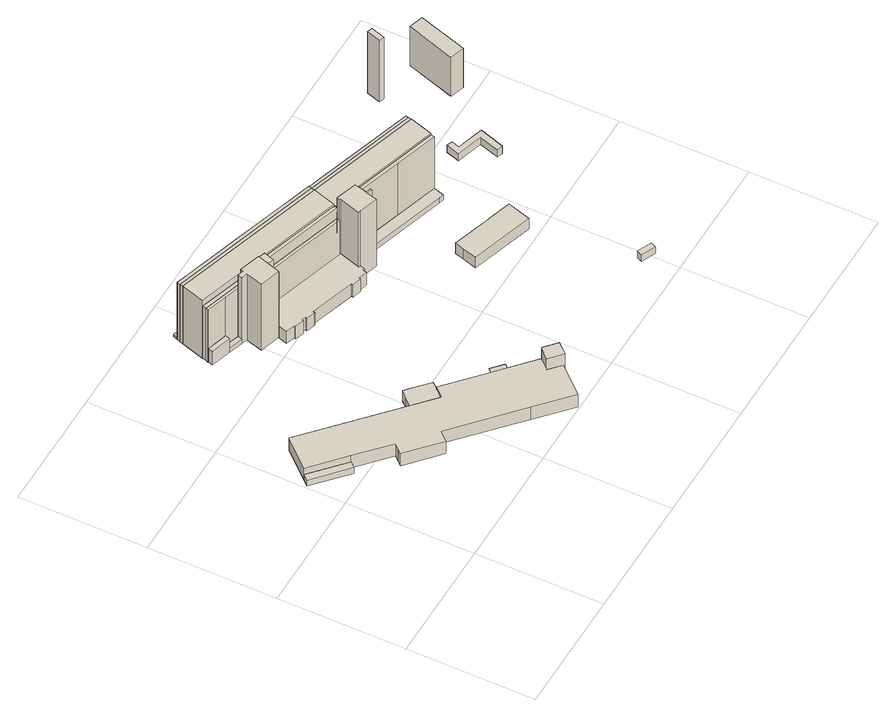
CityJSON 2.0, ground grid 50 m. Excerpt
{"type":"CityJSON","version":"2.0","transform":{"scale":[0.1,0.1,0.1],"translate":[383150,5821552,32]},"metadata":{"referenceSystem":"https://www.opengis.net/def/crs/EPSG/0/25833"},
"CityObjects":{
"building1":{"type":"Building","attributes":{"Gemeindeschluessel":"11000005","BezugspunktDach":"2200","function":"51009_1610","measuredHeight":3,"storeysAboveGround":0},"address":[{"country":"Germany","locality":"Berlin"}],"geometry":[{"type":"Solid","lod":"1","boundaries":[[[[0,1,2,3]],[[4,5,6,7]],[[4,7,3,2]],[[5,4,2,1]],[[6,5,1,0]],[[7,6,0,3]]]]}]},
"building2":{"type":"Building","attributes":{"Gemeindeschluessel":"11000005","function":"31001_2142"},"address":[{"country":"Germany","locality":"Berlin","thoroughfareNumber":"57","thoroughfareName":"Nonnendamm"}],"children":["building2-1","building2-2"]},
"building2-1":{"type":"BuildingPart","attributes":{"BezugspunktDach":"2200","measuredHeight":12.15,"storeysAboveGround":3},"parents":["building2"],"geometry":[{"type":"MultiSurface","lod":"1","boundaries":[[[8,9,10,11,12]],[[13,14,15,16,17]],[[18,19,17,13,17,12,11]],[[14,13,11,10]],[[15,14,10,9]],[[16,15,9,8]],[[19,20,21,22,23,17,24,17,16,8,12]],[[13,17,19,18]],[[24,17,23,20,19]],[[23,22,21,20]]]}]},
"building2-2":{"type":"BuildingPart","attributes":{"BezugspunktDach":"2200","measuredHeight":6.17,"storeysAboveGround":3},"parents":["building2"],"geometry":[{"type":"Solid","lod":"1","boundaries":[[[[25,26,27,28,29,30,31,32,21,20,19,18,33,34,35,36,37,38,39]],[[40,41,42,43,44,45,13,17,23,22,46,47,48,49,50,51,52,53,54]],[[40,54,39,38]],[[41,40,38,37]],[[42,41,37,36]],[[43,42,36,35]],[[44,43,35,34]],[[45,44,34,33]],[[13,45,33,18]],[[46,22,21,32]],[[47,46,32,31]],[[48,47,31,30]],[[49,48,30,29]],[[50,49,29,28]],[[51,50,28,27]],[[52,51,27,26]],[[53,52,26,25]],[[54,53,25,39]],[[17,13,18,19]],[[23,17,19,20]],[[22,23,20,21]]]]}]},
"building3":{"type":"Building","attributes":{"Gemeindeschluessel":"11000005","BezugspunktDach":"2200","function":"51009_1610","measuredHeight":5.21,"storeysAboveGround":0},"address":[{"country":"Germany","locality":"Berlin"}],"geometry":[{"type":"Solid","lod":"1","boundaries":[[[[55,56,57,58,59,60,61]],[[62,63,64,65,66,67,68]],[[62,68,61,60]],[[63,62,60,59]],[[64,63,59,58]],[[65,64,58,57]],[[66,65,57,56]],[[67,66,56,55]],[[68,67,55,61]]]]}]},
"building4":{"type":"Building","attributes":{"Gemeindeschluessel":"11000005","BezugspunktDach":"2200","function":"51009_1610","measuredHeight":2.09,"storeysAboveGround":0},"address":[{"country":"Germany","locality":"Berlin"}],"geometry":[{"type":"Solid","lod":"1","boundaries":[[[[69,70,71,72]],[[73,74,75,76]],[[73,76,72,71]],[[74,73,71,70]],[[75,74,70,69]],[[76,75,69,72]]]]}]},
"building5":{"type":"Building","attributes":{"Gemeindeschluessel":"11000005","BezugspunktDach":"2200","function":"51009_1610","measuredHeight":0.201,"storeysAboveGround":0},"address":[{"country":"Germany","locality":"Berlin"}],"geometry":[{"type":"Solid","lod":"1","boundaries":[[[[77,78,79,80,81,82]],[[83,84,85,86,87,88]],[[83,88,82,81]],[[84,83,81,80]],[[85,84,80,79]],[[86,85,79,78]],[[87,86,78,77]],[[88,87,77,82]]]]}]},
"building6":{"type":"Building","attributes":{"Gemeindeschluessel":"11000005","BezugspunktDach":"2200","function":"51009_1610","measuredHeight":2.43,"storeysAboveGround":0},"address":[{"country":"Germany","locality":"Berlin"}],"geometry":[{"type":"Solid","lod":"1","boundaries":[[[[89,90,91,92,93]],[[94,95,96,97,98]],[[94,98,93,92]],[[95,94,92,91]],[[96,95,91,90]],[[97,96,90,89]],[[98,97,89,93]]]]}]},
"building7":{"type":"Building","attributes":{"Gemeindeschluessel":"11000005","function":"31001_2100"},"address":[{"country":"Germany","locality":"Berlin","thoroughfareNumber":"62 (9)","thoroughfareName":"Siemensdamm"}],"children":["building7-1","building7-2","building7-3","building7-4","building7-5","building7-6","building7-7","building7-8","building7-9","building7-10","building7-11","building7-12","building7-13"]},
"building7-1":{"type":"BuildingPart","attributes":{"BezugspunktDach":"2200","measuredHeight":35.18,"storeysAboveGround":8},"parents":["building7"],"geometry":[{"type":"MultiSurface","lod":"1","boundaries":[[[99,100,101,102,103,104,105,106,107,108]],[[109,110,111,112,113,114,115,116,117,118]],[[109,118,108,107]],[[110,109,119,120,121,122,107,106]],[[123,121,106,105]],[[111,110,120,124]],[[125,126,111,105,104]],[[127,128,104,103]],[[114,113,103,102]],[[115,114,102,101]],[[116,115,101,100]],[[117,116,100,99]],[[118,117,99,108]],[[122,121,120,119]],[[124,120,121,123]],[[112,111,126,125]],[[113,112,128,127]]]}]},
"building7-2":{"type":"BuildingPart","attributes":{"BezugspunktDach":"2200","measuredHeight":23.26,"storeysAboveGround":8},"parents":["building7"],"geometry":[{"type":"MultiSurface","lod":"1","boundaries":[[[129,130,131,132,133,134]],[[135,136,137,138,139,140]],[[138,137,131,130]],[[139,138,130,129]],[[140,139,129,134]],[[135,140,141,134,133]],[[136,135,133,132]],[[137,136,142,132,131]]]}]},
"building7-3":{"type":"BuildingPart","attributes":{"BezugspunktDach":"2200","measuredHeight":32.81,"storeysAboveGround":8},"parents":["building7"],"geometry":[{"type":"MultiSurface","lod":"1","boundaries":[[[143,144,145,128,127]],[[112,135,140,146,113]],[[135,112,128,145]],[[140,134,133,145,144]],[[146,140,144,143]],[[113,146,143,127]],[[127,128,112,113]],[[135,133,134,140]]]}]},
"building7-4":{"type":"BuildingPart","attributes":{"BezugspunktDach":"2200","measuredHeight":29.26,"storeysAboveGround":8},"parents":["building7"],"geometry":[{"type":"MultiSurface","lod":"1","boundaries":[[[147,126,148,149,150,151,152,153]],[[154,155,156,157,136,111,158,159]],[[154,159,153,152]],[[160,161,152,151]],[[156,155,151,150]],[[157,162,163,157,164,165,166,167,150,149]],[[136,168,164,149,148]],[[132,136,148,169,133]],[[170,123,126,147]],[[158,111,171,124,172]],[[173,170,147,153]],[[159,158,172,174]],[[155,154,161,160]],[[164,157,163,165]],[[156,167,166,165,175,163,162]],[[157,176,164,168,136]],[[111,112,125,126,177]],[[136,132,133,135]],[[135,133,169,125,112]],[[172,124,171,123,170]],[[174,172,170,173]]]}]},
"building7-5":{"type":"BuildingPart","attributes":{"BezugspunktDach":"2200","measuredHeight":28.95,"storeysAboveGround":8},"parents":["building7"],"geometry":[{"type":"MultiSurface","lod":"1","boundaries":[[[178,179,180,181,182,183,184,185,186,187,188]],[[189,190,191,192,193,194,195,196,197,198,199]],[[189,199,188,187]],[[190,189,187,186]],[[200,201,186,185]],[[192,191,185,184]],[[202,203,184,183]],[[193,192,204,98]],[[194,193,183,182]],[[195,205,206,194,182,181]],[[196,195,181,180]],[[197,196,180,179]],[[198,197,179,178]],[[207,191,190,201,200]],[[98,204,203,202]],[[194,206,205,195]],[[199,198,208,178,188]]]}]},
"building7-6":{"type":"BuildingPart","attributes":{"BezugspunktDach":"2200","measuredHeight":26.31,"storeysAboveGround":8},"parents":["building7"],"geometry":[{"type":"MultiSurface","lod":"1","boundaries":[[[209,210,122,121,123,211,212]],[[213,124,120,119,214,215,216]],[[213,216,212,211]],[[124,213,211,213,124,123]],[[214,119,122,210]],[[217,218,210,209]],[[216,215,209,212]],[[124,123,121,120]],[[119,120,121,122]],[[215,214,218,217]]]}]},
"building7-7":{"type":"BuildingPart","attributes":{"BezugspunktDach":"2200","measuredHeight":26.29,"storeysAboveGround":8},"parents":["building7"],"geometry":[{"type":"Solid","lod":"1","boundaries":[[[[123,170,173,211]],[[174,172,124,213]],[[174,213,211,173]],[[172,174,173,170]],[[124,172,170,123]],[[213,124,123,211]]]]}]},
"building7-8":{"type":"BuildingPart","attributes":{"BezugspunktDach":"2200","measuredHeight":29,"storeysAboveGround":8},"parents":["building7"],"geometry":[{"type":"MultiSurface","lod":"1","boundaries":[[[160,178,188,161]],[[199,198,155,154]],[[199,154,161,188]],[[155,198,178,160]],[[219,198,199,188,178]],[[154,155,220,160,161]]]}]},
"building7-9":{"type":"BuildingPart","attributes":{"BezugspunktDach":"2200","measuredHeight":31.47,"storeysAboveGround":8},"parents":["building7"],"geometry":[{"type":"MultiSurface","lod":"1","boundaries":[[[221,166,165,164,168]],[[157,163,156,137,136]],[[137,156,166,221]],[[132,131,137,221,168]],[[222,157,136,168,164]],[[163,157,164,165]],[[163,165,166,156,223]],[[224,136,137,131,132]]]}]},
"building7-10":{"type":"BuildingPart","attributes":{"BezugspunktDach":"2200","measuredHeight":7.04,"storeysAboveGround":8},"parents":["building7"],"geometry":[{"type":"Solid","lod":"1","boundaries":[[[[225,218,217,226]],[[215,214,227,228]],[[215,228,226,217]],[[214,215,214,218]],[[227,214,218,225]],[[228,227,225,226]],[[217,218,214,215]]]]}]},
"building7-11":{"type":"BuildingPart","attributes":{"BezugspunktDach":"2200","measuredHeight":0.64,"storeysAboveGround":8},"parents":["building7"],"geometry":[{"type":"MultiSurface","lod":"1","boundaries":[[[205,229,230,206]],[[231,232,195,194]],[[231,194,206,230]],[[232,231,230,229]],[[195,232,229,205]],[[195,205,206,194,233]]]}]},
"building7-12":{"type":"BuildingPart","attributes":{"BezugspunktDach":"2200","measuredHeight":0.56,"storeysAboveGround":8},"parents":["building7"],"geometry":[{"type":"Solid","lod":"1","boundaries":[[[[202,234,235,203]],[[236,94,98,204]],[[236,204,203,235]],[[94,236,235,234]],[[98,94,234,202]],[[204,98,202,203]]]]}]},
"building7-13":{"type":"BuildingPart","attributes":{"BezugspunktDach":"2200","measuredHeight":1.02,"storeysAboveGround":8},"parents":["building7"],"geometry":[{"type":"MultiSurface","lod":"1","boundaries":[[[200,237,238,201]],[[239,240,191,190]],[[239,190,201,238]],[[240,239,238,237]],[[191,240,237,200]],[[190,191,200,191,190,201]]]}]},
"building8":{"type":"Building","attributes":{"Gemeindeschluessel":"11000005","BezugspunktDach":"2200","function":"31001_2142","measuredHeight":6.25,"storeysAboveGround":1},"address":[{"country":"Germany","locality":"Berlin","thoroughfareNumber":"62 (8)","thoroughfareName":"Siemensdamm"}],"geometry":[{"type":"Solid","lod":"1","boundaries":[[[[241,242,243,244,245,246,247,248,249,250,251,252,253,254,255,256,257,258,259,260,261,262,263,264,265,266,267]],[[115,114,113,146,140,139,138,268,269,270,271,272,273,274,275,276,277,278,279,280,281,282,283,284,285,286,287]],[[115,287,267,266]],[[114,115,266,265]],[[113,114,265,264]],[[146,113,264,263]],[[140,146,263,262]],[[139,140,262,261]],[[138,139,261,260]],[[268,138,260,259]],[[269,268,259,258]],[[270,269,258,257]],[[271,270,257,256]],[[272,271,256,255]],[[273,272,255,254]],[[274,273,254,253]],[[275,274,253,252]],[[276,275,252,251]],[[277,276,251,250]],[[278,277,250,249]],[[279,278,249,248]],[[280,279,248,247]],[[281,280,247,246]],[[282,281,246,245]],[[283,282,245,244]],[[284,283,244,243]],[[285,284,243,242]],[[286,285,242,241]],[[287,286,241,267]]]]}]},
"building9":{"type":"Building","attributes":{"Gemeindeschluessel":"11000005","BezugspunktDach":"2200","function":"51009_1610","measuredHeight":4.92,"storeysAboveGround":0},"address":[{"country":"Germany","locality":"Berlin"}],"geometry":[{"type":"Solid","lod":"1","boundaries":[[[[288,289,290,291,292,293]],[[232,294,295,296,196,195]],[[232,195,293,292]],[[294,232,292,291]],[[295,294,291,290]],[[296,295,290,289]],[[196,296,289,288]],[[195,196,288,293]]]]}]},
"building10":{"type":"Building","attributes":{"Gemeindeschluessel":"11000005","BezugspunktDach":"2200","function":"51009_1610","measuredHeight":32.8,"storeysAboveGround":0},"address":[{"country":"Germany","locality":"Berlin"}],"geometry":[{"type":"Solid","lod":"1","boundaries":[[[[297,298,299,300]],[[301,302,303,304]],[[301,304,300,299]],[[302,301,299,298]],[[303,302,298,297]],[[304,303,297,300]]]]}]},
"building11":{"type":"Building","attributes":{"Gemeindeschluessel":"11000005","BezugspunktDach":"2200","function":"31001_2100","measuredHeight":5.19,"storeysAboveGround":1},"address":[{"country":"Germany","locality":"Berlin","thoroughfareNumber":"63","thoroughfareName":"Siemensdamm"}],"geometry":[{"type":"Solid","lod":"1","boundaries":[[[[305,306,307,308,309,310,311]],[[312,313,314,315,316,317,318]],[[312,318,311,310]],[[313,312,310,309]],[[314,313,309,308]],[[315,314,308,307]],[[316,315,307,306]],[[317,316,306,305]],[[318,317,305,311]]]]}]},
"building12":{"type":"Building","attributes":{"Gemeindeschluessel":"11000005","function":"31001_2100"},"address":[{"country":"Germany","locality":"Berlin","thoroughfareNumber":"62 (6)","thoroughfareName":"Siemensdamm"}],"children":["building12-1","building12-2","building12-3","building12-4","building12-5","building12-6","building12-7"]},
"building12-1":{"type":"BuildingPart","attributes":{"BezugspunktDach":"2200","measuredHeight":34.96,"storeysAboveGround":8},"parents":["building12"],"geometry":[{"type":"MultiSurface","lod":"1","boundaries":[[[319,320,321,322,323,324,325,326,327,328]],[[329,330,331,332,333,301,304,334,335,336]],[[329,336,328,327]],[[330,329,327,326]],[[331,330,326,325]],[[332,331,325,324]],[[337,338,332,324,323]],[[339,340,323,322]],[[304,301,322,321]],[[334,304,321,320]],[[335,334,320,319]],[[336,335,319,328]],[[333,332,338,337]],[[301,341,333,340,339]]]}]},
"building12-2":{"type":"BuildingPart","attributes":{"BezugspunktDach":"2200","measuredHeight":2.65,"storeysAboveGround":8},"parents":["building12"],"geometry":[{"type":"MultiSurface","lod":"1","boundaries":[[[342,343,344,345,346,347,340,339]],[[333,348,349,350,351,352,302,301]],[[349,348,353,349,346]],[[350,349,346,345]],[[351,350,345,344]],[[352,351,344,343]],[[302,352,343,342]],[[301,302,342,339]],[[301,339,340,333]],[[333,340,347,348]],[[346,349,353,354]],[[347,354,353,348]]]}]},
"building12-3":{"type":"BuildingPart","attributes":{"BezugspunktDach":"2200","measuredHeight":28.8,"storeysAboveGround":8},"parents":["building12"],"geometry":[{"type":"MultiSurface","lod":"1","boundaries":[[[355,356,357,358]],[[198,359,360,155]],[[198,155,358,357]],[[361,362,357,356]],[[360,359,356,355]],[[360,363,360,155]],[[359,198,364,362,361]],[[155,360,363,355,358]]]}]},
"building12-4":{"type":"BuildingPart","attributes":{"BezugspunktDach":"2200","measuredHeight":28.71,"storeysAboveGround":8},"parents":["building12"],"geometry":[{"type":"MultiSurface","lod":"1","boundaries":[[[361,365,366,367,368,369,370,371,362]],[[197,372,373,374,375,376,377,359,198]],[[197,198,362,371]],[[372,197,371,370]],[[373,372,370,369]],[[378,379,380,369,368]],[[381,378,368,367]],[[376,375,367,366]],[[377,376,366,365]],[[359,377,365,361]],[[198,359,361,359,198,362]],[[374,373,380,379,378]],[[375,374,378,381]]]}]},
"building12-5":{"type":"BuildingPart","attributes":{"BezugspunktDach":"2200","measuredHeight":29.21,"storeysAboveGround":8},"parents":["building12"],"geometry":[{"type":"MultiSurface","lod":"1","boundaries":[[[382,383,384,385,386,387,388]],[[156,155,360,389,390,391,137]],[[156,137,388,387]],[[155,156,387,386]],[[360,355,358,386,385]],[[389,360,385,384]],[[390,389,384,383],[392,393,394,395]],[[391,390,383,382],[393,348,396,394]],[[137,391,348,333,332,331,397]],[[382,337,340,347]],[[155,398,358,355,360]],[[394,393,392,395]],[[396,348,393,394]],[[397,331,332,338,388]],[[338,332,333,337]],[[347,340,333,348]]]}]},
"building12-6":{"type":"BuildingPart","attributes":{"BezugspunktDach":"2200","measuredHeight":30.55,"storeysAboveGround":8},"parents":["building12"],"geometry":[{"type":"MultiSurface","lod":"1","boundaries":[[[399,400,395,394,396]],[[393,392,349,353,348]],[[349,392,395,400]],[[354,346,349,400,399]],[[347,354,353,399,396]],[[348,401,396,394,393]],[[393,394,395,392]],[[353,349,346,354]],[[402,348,353,354,347]]]}]},
"building12-7":{"type":"BuildingPart","attributes":{"BezugspunktDach":"2200","measuredHeight":0.313,"storeysAboveGround":8},"parents":["building12"],"geometry":[{"type":"MultiSurface","lod":"1","boundaries":[[[378,381,403,404,405,379]],[[406,407,408,375,374,373]],[[406,373,379,405]],[[407,406,405,404]],[[408,407,404,403]],[[375,408,403,381]],[[374,375,381,375,374,378]],[[373,374,373,379]],[[378,379,373,374]]]}]},
"building13":{"type":"Building","attributes":{"Gemeindeschluessel":"11000005","BezugspunktDach":"2200","function":"31001_2200","measuredHeight":3.39,"storeysAboveGround":1},"address":[{"country":"Germany","locality":"Berlin","thoroughfareNumber":"43 (1)","thoroughfareName":"Nonnendamm"}],"geometry":[{"type":"Solid","lod":"1","boundaries":[[[[409,410,411,412]],[[413,414,415,416]],[[413,416,412,411]],[[414,413,411,410]],[[415,414,410,409]],[[416,415,409,412]]]]}]},
"building14":{"type":"Building","attributes":{"Gemeindeschluessel":"11000005","BezugspunktDach":"2200","function":"51009_1610","measuredHeight":3.57,"storeysAboveGround":0},"address":[{"country":"Germany","locality":"Berlin"}],"geometry":[{"type":"Solid","lod":"1","boundaries":[[[[417,418,419,420,421,422,423,424,425]],[[426,427,428,429,430,431,432,433,434]],[[426,434,425,424]],[[427,426,424,423]],[[428,427,423,422]],[[429,428,422,421]],[[430,429,421,420]],[[431,430,420,419]],[[432,431,419,418]],[[433,432,418,417]],[[434,433,417,425]]]]}]},
"building15":{"type":"Building","attributes":{"Gemeindeschluessel":"11000005","BezugspunktDach":"2200","function":"51009_1610","measuredHeight":31.44,"storeysAboveGround":0},"address":[{"country":"Germany","locality":"Berlin"}],"geometry":[{"type":"Solid","lod":"1","boundaries":[[[[435,436,437,438,439]],[[440,441,442,443,444]],[[440,444,439,438]],[[441,440,438,437]],[[442,441,437,436]],[[443,442,436,435]],[[444,443,435,439]]]]}]},
"building16":{"type":"Building","attributes":{"Gemeindeschluessel":"11000005","BezugspunktDach":"2200","function":"31001_2100","measuredHeight":19.68,"storeysAboveGround":1},"address":[{"country":"Germany","locality":"Berlin","thoroughfareNumber":"62 (4)","thoroughfareName":"Siemensdamm"}],"geometry":[{"type":"Solid","lod":"1","boundaries":[[[[445,446,447,448]],[[449,450,451,452]],[[449,452,448,447]],[[450,449,447,446]],[[451,450,446,445]],[[452,451,445,448]]]]}]}
},
"vertices":[
[132,537,39],[151,558,39],[24,672,39],[5,651,39],[24,672,9],[151,558,9],[132,537,9],[5,651,9],
[867,110,123],[904,152,123],[855,196,123],[853,195,123],[817,155,123],[853,195,8],[855,196,8],[904,152,8],[867,110,8],[817,155,8],[853,195,70],[817,155,70],[859,117,70],[862,115,70],[862,115,8],[859,117,8],[817,155,26],
[151,558,70],[271,450,70],[251,428,70],[239,414,70],[362,303,70],[395,339,70],[637,121,70],[764,6,70],[775,265,70],[731,304,70],[569,450,70],[535,413,70],[452,488,70],[125,784,70],[24,672,70],[125,784,8],[452,488,8],[535,413,8],[569,450,8],[731,304,8],[775,265,8],[764,6,8],[637,121,8],[395,339,8],[362,303,8],[239,414,8],[251,428,8],[271,450,8],[151,558,8],[24,672,8],
[535,413,61],[569,450,61],[587,471,61],[590,474,61],[507,549,61],[481,520,61],[452,488,61],[481,520,9],[507,549,9],[590,474,9],[587,471,9],[569,450,9],[535,413,9],[452,488,9],
[483,1156,33],[489,1174,33],[432,1192,33],[426,1173,33],[432,1192,13],[489,1174,13],[483,1156,13],[426,1173,13],
[775,265,9],[793,286,9],[822,317,9],[778,357,9],[750,325,9],[731,304,9],[750,325,7],[778,357,7],[822,317,7],[793,286,7],[775,265,7],[731,304,7],
[637,1285,28],[640,1294,28],[643,1303,28],[586,1321,28],[580,1302,28],[586,1321,12],[643,1303,12],[640,1294,12],[637,1285,12],[580,1302,12],
[506,1148,344],[487,1083,344],[566,1058,344],[567,1057,344],[584,1110,344],[597,1152,344],[515,1178,344],[512,1167,344],[489,1174,344],[483,1156,344],[489,1174,11],[512,1167,11],[515,1178,11],[597,1152,11],[584,1110,11],[567,1057,11],[566,1058,11],[487,1083,11],[506,1148,11],[483,1156,11],[489,1174,12],[512,1167,12],[512,1167,275],[489,1174,275],[515,1178,275],[515,1178,12],[597,1152,304],[515,1178,304],[584,1110,339],[597,1152,339],
[628,1130,244],[955,1029,244],[959,1040,244],[632,1142,244],[624,1144,244],[621,1132,244],[624,1144,11],[632,1142,11],[959,1040,11],[955,1029,11],[628,1130,11],[621,1132,11],[621,1132,145],[632,1142,172],
[611,1101,339],[621,1132,339],[624,1144,339],[611,1101,11],
[520,1192,304],[632,1142,304],[637,1156,304],[963,1054,304],[991,1145,304],[388,1333,304],[360,1243,304],[388,1333,11],[991,1145,11],[963,1054,11],[637,1156,11],[520,1192,11],[360,1243,11],[991,1145,301],[388,1333,301],[834,1095,11],[800,1105,11],[637,1156,297],[800,1105,297],[963,1054,297],[963,1054,266],[632,1142,297],[624,1144,304],[520,1192,275],[515,1178,78],[520,1192,12],[360,1243,275],[360,1243,12],[800,1105,291],[637,1156,156],[515,1178,143],
[996,1159,301],[1000,1171,301],[954,1185,301],[842,1221,301],[637,1285,301],[580,1302,301],[505,1326,301],[449,1343,301],[397,1359,301],[396,1360,301],[392,1347,301],[396,1360,11],[397,1359,11],[449,1343,11],[505,1326,11],[580,1302,11],[637,1285,11],[842,1221,11],[954,1185,11],[1000,1171,11],[996,1159,11],[392,1347,11],[449,1343,21],[397,1359,21],[580,1302,18],[505,1326,18],[505,1326,12],[842,1221,18],[637,1285,18],[449,1343,13],[996,1159,265],
[353,1216,275],[432,1192,275],[355,1228,275],[352,1217,275],[355,1228,12],[432,1192,12],[353,1216,12],[352,1217,12],[353,1216,82],[432,1192,82],
[996,1159,156],[991,1145,265],
[959,1040,297],[637,1156,293],[939,1062,11],[632,1142,197],
[426,1173,82],[347,1198,82],[426,1173,12],[347,1198,12],
[847,1239,18],[643,1303,18],[643,1303,11],[847,1239,11],[638,1284,11],
[586,1321,18],[511,1344,18],[511,1344,12],
[455,1362,21],[403,1378,21],[403,1378,11],[455,1362,11],
[590,1010,73],[588,1004,73],[624,992,73],[626,999,73],[642,994,73],[640,987,73],[674,977,73],[677,976,73],[678,983,73],[852,929,73],[850,922,73],[887,911,73],[889,917,73],[923,907,73],[928,923,73],[935,921,73],[941,941,73],[933,944,73],[959,1027,73],[955,1029,73],[628,1130,73],[621,1132,73],[611,1101,73],[584,1110,73],[567,1057,73],[566,1058,73],[555,1021,73],[959,1027,11],[933,944,11],[941,941,11],[935,921,11],[928,923,11],[923,907,11],[889,917,11],[887,911,11],[850,922,11],[852,929,11],[678,983,11],[677,976,11],[674,977,11],[640,987,11],[642,994,11],[626,999,11],[624,992,11],[588,1004,11],[590,1010,11],[555,1021,11],
[954,1185,60],[963,1212,60],[977,1259,60],[864,1294,60],[847,1239,60],[842,1221,60],[864,1294,11],[977,1259,11],[963,1212,11],
[1054,956,340],[1056,963,340],[1030,971,340],[1027,964,340],[1030,971,12],[1056,963,12],[1054,956,12],[1027,964,12],
[1413,540,62],[1441,631,62],[1368,654,62],[1332,665,62],[1195,708,62],[1184,671,62],[1167,616,62],[1184,671,10],[1195,708,10],[1332,665,10],[1368,654,10],[1441,631,10],[1413,540,10],[1167,616,10],
[941,941,349],[1015,918,349],[1027,964,349],[1030,971,349],[1041,1014,349],[963,1039,349],[959,1040,349],[955,1029,349],[959,1027,349],[933,944,349],[959,1027,12],[955,1029,12],[959,1040,12],[963,1039,12],[1041,1014,12],[1015,918,12],[941,941,12],[933,944,12],[1041,1014,303],[963,1039,303],[1030,971,38],[1041,1014,38],[1039,1007,12],
[1056,963,38],[1374,864,38],[1392,859,38],[1401,890,38],[1405,901,38],[1071,1005,38],[1071,1005,12],[1405,901,12],[1401,890,12],[1392,859,12],[1374,864,12],[1238,953,12],[1238,953,38],
[1437,1006,299],[1442,1021,299],[996,1159,299],[991,1145,299],[1442,1021,11],[1437,1006,11],[1442,1021,298],[996,1159,298],[1437,1006,201],[996,1159,119],
[1445,1032,298],[1429,1037,298],[1336,1066,298],[1170,1118,298],[1116,1135,298],[1079,1147,298],[1000,1171,298],[1079,1147,11],[1116,1135,11],[1170,1118,11],[1336,1066,11],[1429,1037,11],[1445,1032,11],[1170,1118,14],[1116,1135,14],[1116,1135,12],[1336,1066,14],
[1071,1005,303],[1076,1019,303],[1409,916,303],[1437,1006,303],[991,1145,303],[963,1054,303],[959,1040,303],[1409,916,11],[1076,1019,11],[1071,1005,11],[1409,916,12],[1076,1019,12],[1076,1019,297],[1409,916,297],[1071,1005,297],[959,1040,280],[991,1145,196],
[1238,953,297],[1405,901,297],[1071,1005,153],[1071,1005,30],
[1342,1085,14],[1176,1137,14],[1121,1154,14],[1121,1154,11],[1176,1137,11],[1342,1085,11],
[1519,106,38],[1529,128,38],[1474,153,38],[1464,131,38],[1474,153,4],[1529,128,4],[1519,106,4],[1464,131,4],
[1679,867,48],[1655,790,48],[1678,783,48],[1710,881,48],[1685,889,48],[1606,913,48],[1616,944,48],[1594,952,48],[1577,898,48],[1594,952,12],[1616,944,12],[1606,913,12],[1685,889,12],[1710,881,12],[1678,783,12],[1655,790,12],[1679,867,12],[1577,898,12],
[1711,1258,323],[1715,1269,323],[1729,1314,323],[1709,1320,323],[1691,1264,323],[1709,1320,13],[1729,1314,13],[1715,1269,13],[1711,1258,13],[1691,1264,13],
[1884,1043,211],[1944,1234,211],[1888,1252,211],[1828,1060,211],[1888,1252,14],[1944,1234,14],[1884,1043,14],[1828,1060,14]
]}
